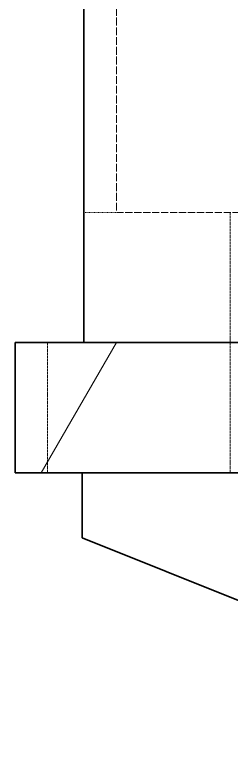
# Model space of a CAD drawing. Header units: millimetres. Extents: x 4297 to 33704, y 3837 to 24632.
# Drawn here: x 14696.4 to 14729.7, y 11301.1 to 11416.5 of the extents above; entities that cross this region are included whole.
import ezdxf

# ---------------------------------------------------------------- set-up
doc = ezdxf.new("R2010")
doc.units = ezdxf.units.MM
doc.linetypes.add('DASHED', pattern=[15, 12, -3])

# ---------------------------------------------------------------- blocks, each defined once
blk = doc.blocks.new('A$C55E021B5')
at = {"color": 7, "linetype": 'DASHED', "lineweight": 13, "ltscale": 0.099773}
blk.add_line((1054.76, 1070.36), (1054.76, 1010.5), dxfattribs=at)
at = {"color": 7, "lineweight": 35, "ltscale": 0.091666}
blk.add_line((1059.76, 1045.5), (1059.76, 990.5), dxfattribs=at)
at = {"color": 7, "linetype": 'DASHED', "lineweight": 13, "ltscale": 0.091667}
blk.add_line((1054.76, 1010.5), (999.76, 1010.5), dxfattribs=at)
at = {"color": 7, "linetype": 'DASHED', "lineweight": 13, "ltscale": 0.033333}
blk.add_line((1037.26, 1010.5), (1037.26, 990.5), dxfattribs=at)
at = {"color": 7, "linetype": 'DASHED', "lineweight": 13, "ltscale": 0.008333}
blk.add_line((1059.76, 1010.5), (1054.76, 1010.5), dxfattribs=at)
at = {"color": 7, "lineweight": 35}
for p, q in [((1070.34, 990.5), (650.34, 990.5)), ((1070.34, 970.5), (650.34, 970.5))]:
    blk.add_line(p, q, dxfattribs=at)
at = {"color": 7, "lineweight": 35, "ltscale": 0.1}
blk.add_line((999.76, 990.5), (1059.76, 990.5), dxfattribs=at)
at = {"color": 7, "linetype": 'DASHED', "lineweight": 13, "ltscale": 0.033334}
for p, q in [((1037.26, 990.5), (1037.26, 970.5)), ((1065.34, 990.5), (1065.34, 970.5))]:
    blk.add_line(p, q, dxfattribs=at)
at = {"color": 7, "lineweight": 13, "ltscale": 0.03849}
blk.add_line((1066.3, 970.5), (1054.75, 990.5), dxfattribs=at)
at = {"color": 7, "lineweight": 35, "ltscale": 0.033334}
blk.add_line((1070.34, 970.5), (1070.34, 990.5), dxfattribs=at)
at = {"color": 7, "lineweight": 35, "ltscale": 0.183333}
blk.add_line((950, 970.5), (1060, 970.5), dxfattribs=at)
at = {"color": 7, "lineweight": 35, "ltscale": 0.01666}
blk.add_line((1060, 970.5), (1060, 960.5), dxfattribs=at)
at = {"color": 7, "lineweight": 35, "ltscale": 0.179505}
blk.add_line((1060, 960.5), (960, 920.5), dxfattribs=at)
blk = doc.blocks.new('1')
at = {"xscale": -1}
blk.add_blockref('A$C55E021B5', (15766.71, 10375.68), dxfattribs=at)

msp = doc.modelspace()

# ---------------------------------------------------------------- block references
msp.add_blockref('1', (0, 0))

doc.saveas('drawing.dxf')
